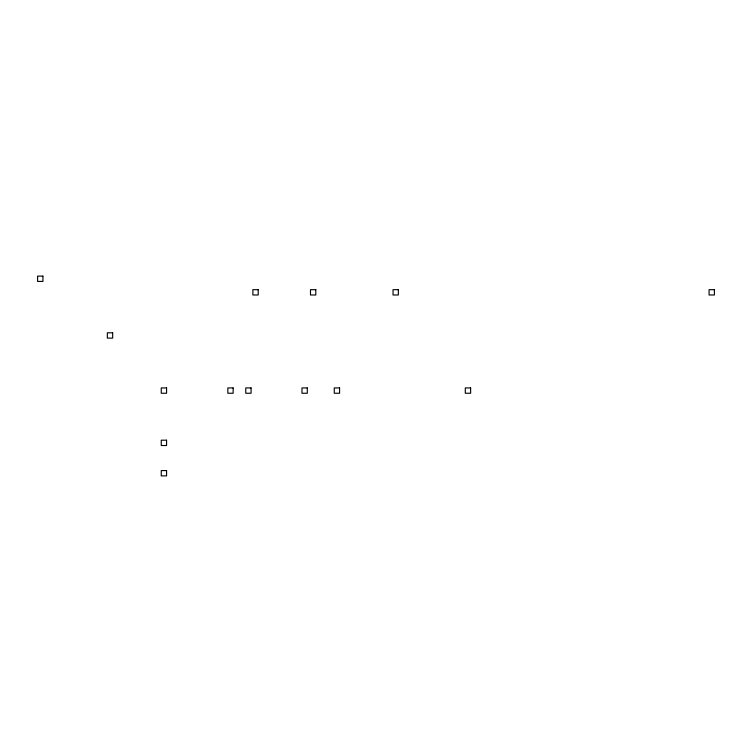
<?xml version="1.0" encoding="UTF-8"?>
<svg xmlns="http://www.w3.org/2000/svg" width="752" height="752" viewBox="0 0 752 752"><rect width="100%" height="100%" fill="white"/><g stroke="black" fill="none" stroke-linecap="round" stroke-linejoin="round"><path stroke-width="1.13" d="M42.92 276.116L37.6 276.116L37.6 281.427L42.92 281.427L42.92 276.116M258.199 289.67L252.879 289.67L252.879 294.991L258.199 294.991L258.199 289.67M315.802 289.67L310.491 289.67L310.491 294.991L315.802 294.991L315.802 289.67M398.353 289.67L393.033 289.67L393.033 294.991L398.353 294.991L398.353 289.67M714.4 289.67L709.08 289.67L709.08 294.991L714.4 294.991L714.4 289.67M112.668 332.798L107.348 332.798L107.348 338.109L112.668 338.109L112.668 332.798M166.568 387.929L161.257 387.929L161.257 393.249L166.568 393.249L166.568 387.929M233.148 387.929L227.837 387.929L227.837 393.249L233.148 393.249L233.148 387.929M251.083 387.929L245.763 387.929L245.763 393.249L251.083 393.249L251.083 387.929M307.295 387.929L301.975 387.929L301.975 393.249L307.295 393.249L307.295 387.929M339.575 387.929L334.255 387.929L334.255 393.249L339.575 393.249L339.575 387.929M470.63 387.929L465.309 387.929L465.309 393.249L470.63 393.249L470.63 387.929M166.568 440.193L161.257 440.193L161.257 445.513L166.568 445.513L166.568 440.193M166.568 470.573L161.257 470.573L161.257 475.884L166.568 475.884L166.568 470.573"/></g></svg>
